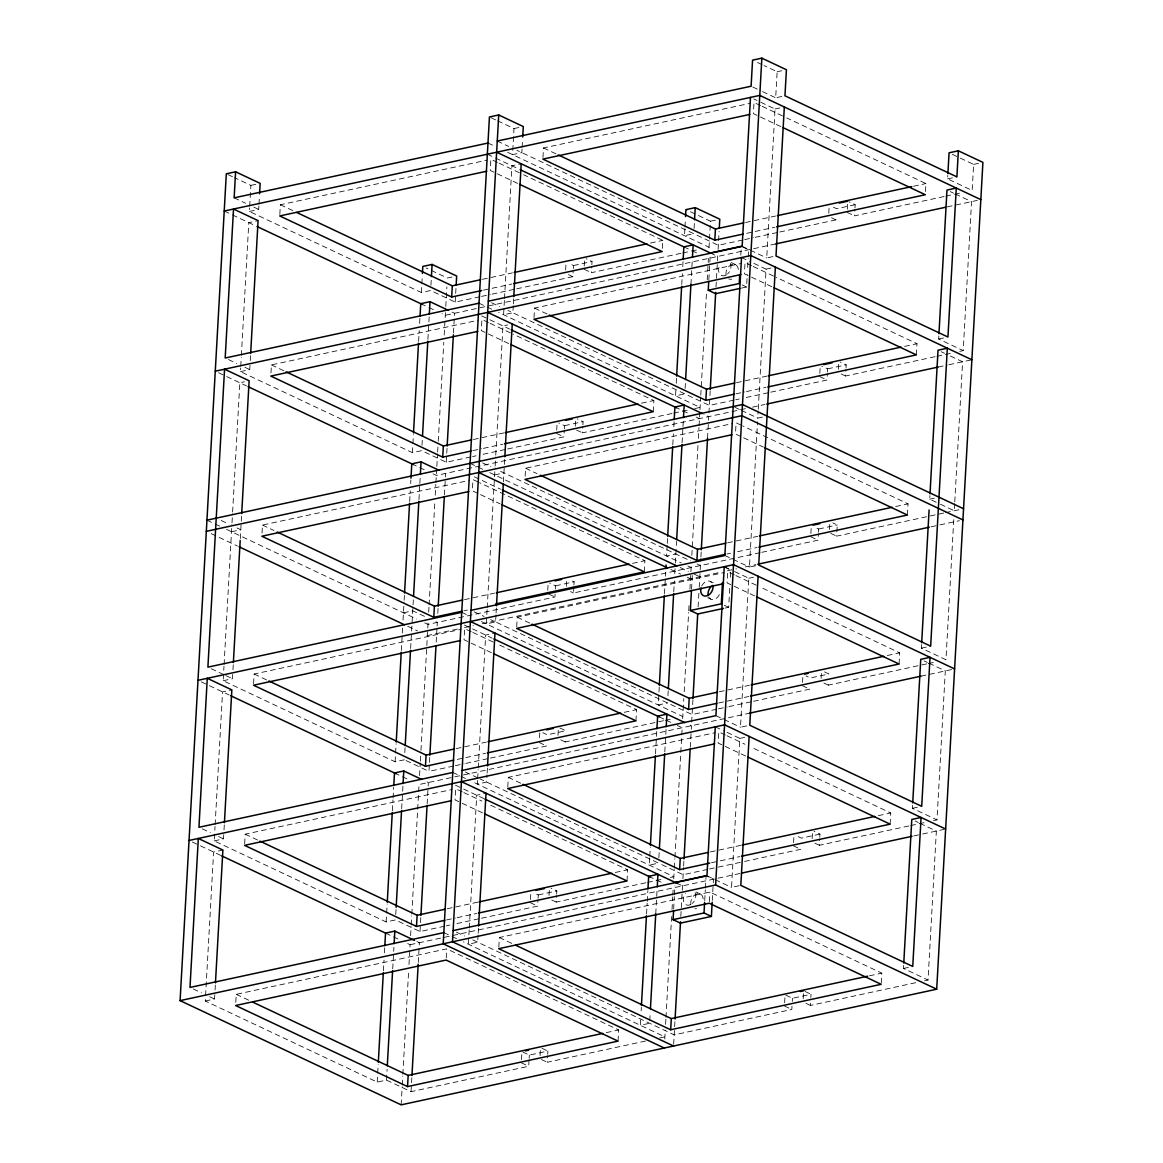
<?xml version="1.0" encoding="UTF-8"?>
<svg xmlns="http://www.w3.org/2000/svg" width="1163" height="1163" viewBox="0 0 1163 1163"><rect width="100%" height="100%" fill="white"/><g stroke="black" fill="none" stroke-linecap="round" stroke-linejoin="round"><path stroke-width="0.75" stroke-dasharray="5 3.75" d="M529.049 1059.886L528.7 1066.267L411.062 1091.664L386.494 1080.093L377.205 1082.099L205.269 1001.023L205.473 997.432M205.575 995.63L213.599 852.043L222.889 850.037M444.6 926.213L420.017 931.519L395.449 919.933L386.16 921.939L214.225 840.878L215.024 826.515M215.126 824.712L222.555 691.898L231.844 689.892M404.404 759.788L395.115 761.794L223.18 680.718L223.979 666.37M224.081 664.567L231.902 524.571M232.004 522.769L232.513 513.799M232.615 511.996L239.84 382.772L244.477 381.769M470.826 456.943L446.243 462.249L421.689 450.663L412.4 452.669L240.465 371.593L240.668 368.002M240.756 366.214L241.264 357.23M241.366 355.442L248.795 222.627L258.084 220.621M479.781 296.783L455.198 302.104L430.644 290.517L421.355 292.524L249.42 211.448L249.609 207.973M249.711 206.229L250.874 185.382L234.504 177.648M205.269 1001.023L214.559 999.017L214.966 991.835M215.053 990.047L215.359 984.654M214.225 840.878L223.514 838.872L223.907 831.69M224.008 829.888L224.314 824.509M223.18 680.718L232.469 678.712L232.862 671.531M232.963 669.743L233.269 664.364M240.29 538.716L241.599 515.383M240.465 371.593L249.754 369.587L250.147 362.405M250.249 360.617L250.554 355.238M249.42 211.448L258.695 209.442L258.898 205.967M259 204.223L259.48 195.544M235.784 1002.317L236.234 994.336L446.723 948.877L446.199 958.457M244.652 843.771L245.175 834.191L452.145 789.503M253.592 683.611L254.13 674.031L461.1 629.343M262.024 533.047L262.46 525.065L469.43 480.363M270.964 372.887L271.415 364.906L478.386 320.218M279.832 214.341L280.37 204.761L487.341 160.072M377.205 1082.099L377.612 1074.917M377.713 1073.115L378.208 1064.145M383.427 970.814L384.037 960.042M384.43 952.86L384.735 947.482M386.16 921.939L386.567 914.772M386.668 912.97L387.163 904M392.382 810.655L392.992 799.897M393.094 798.094L393.69 787.322M395.115 761.794L396.118 743.84M401.337 650.51L402.645 627.177M403.052 619.995L404.055 602.056M404.143 600.253L404.448 594.875M409.667 501.529L410.277 490.771M410.67 483.59L410.873 479.999M412.4 452.669L412.807 445.487M412.909 443.699L413.403 434.715M418.622 341.384L419.218 330.612M419.625 323.43L419.93 318.051M421.355 292.524L421.747 285.575M421.835 283.83L422.329 275.137M386.494 1080.093L387.105 1069.32M392.716 968.808L393.923 947.264M395.754 914.554L396.06 909.175M401.671 808.663L402.98 785.316M404.811 752.606L405.102 747.228M410.626 648.503L413.432 598.247M418.956 499.538L419.756 485.175M419.858 483.372L420.265 476.19M421.995 445.284L422.285 439.89M427.911 339.378L429.22 316.045M430.935 285.298L431.328 278.35M401.148 1104.85L402.151 1086.853M402.253 1085.05L402.761 1076.066M402.863 1074.263L408.591 971.687M408.998 964.49L410.103 944.705L406.832 943.149M410.612 935.706L411.106 926.707M411.208 924.905L411.717 915.906M411.818 914.103L418.549 793.544M418.651 791.741L419.058 784.545L749.408 713.21M419.552 775.547L420.265 762.957M420.366 761.154L420.861 752.156M420.962 750.368L428.086 622.975M428.696 612.189L428.987 606.781M429.089 604.978L434.831 502.416M435.238 495.22L435.834 484.419M435.936 482.616L436.736 468.224M436.837 466.421L437.55 453.832M437.651 452.029L438.146 443.03M438.247 441.242L443.786 342.271M444.179 335.075L445.691 308.18M445.792 306.407L446.883 286.898M411.062 1091.664L411.455 1084.498M411.557 1082.695L411.862 1077.316M418.287 962.441L419.392 942.699L416.107 941.158M420.017 931.519L420.41 924.338M420.512 922.55L420.817 917.156M427.141 804.084L428.042 787.933M428.144 786.13L428.347 782.539L425.062 780.998M453.541 766.068L428.973 771.374L429.365 764.193M429.467 762.405L429.772 757.011M436.198 642.136L436.997 627.787M437.099 625.985L437.303 622.394L434.017 620.853M437.797 613.424L438.102 608.031M444.426 494.958L445.327 478.807M445.429 477.004L445.618 473.414M446.243 462.249L446.65 455.067M446.752 453.265L447.057 447.886M453.468 333.011L454.573 313.269L451.302 311.728M455.198 302.104L455.591 295.14M455.692 293.41L455.983 288.191M469.198 929.848L468.398 944.196L477.688 942.19L478.08 935.023M469.3 928.045L476.728 795.23L486.018 793.224M477.557 780.46L477.353 784.051L486.643 782.045L487.035 774.863M477.659 778.672L478.153 769.688M478.255 767.9L485.683 635.071L494.973 633.065M487.108 609.543L486.308 623.906L495.598 621.9L495.99 614.718M487.21 607.755L495.031 467.744M495.133 465.956L495.642 456.972M495.743 455.184L502.968 325.945L507.606 324.942M504.393 300.417L503.594 314.78L512.883 312.774L513.276 305.593M504.495 298.629L511.924 165.8L521.198 163.794M497.619 120.836L514.002 128.555L512.549 154.621L521.824 152.629L522.027 149.14M478.182 933.22L478.487 927.841M487.137 773.075L487.442 767.682M496.092 612.93L496.397 607.537M503.419 481.889L504.727 458.556M513.377 303.79L513.683 298.411M522.114 147.41L522.609 138.717M498.825 947.089L499.349 937.523L709.852 892.065L881.801 973.14L881.176 984.305M507.78 786.944L508.304 777.364L715.274 732.675M516.721 626.799L517.259 617.219L724.229 572.53M525.138 476.219L525.589 468.238L732.559 423.55M534.006 317.673L534.544 308.093L741.514 263.405M542.961 157.514L543.499 147.948L750.469 103.245M521.504 1059.609L521.954 1051.628L529.325 1055.103L547.889 1051.09L547.715 1054.274M530.459 899.45L530.909 891.469M539.501 737.705L539.85 731.323M547.744 590.324L548.093 583.942M556.699 430.179L557.135 422.198M565.64 270.034L566.09 262.053M529.136 1058.286L529.325 1055.103M481.467 918.247L537.64 906.122L538.004 899.74M538.091 898.141L538.265 894.943L533.846 892.864M490.423 758.102L546.595 745.977L546.784 742.779M424.728 622.859L428.013 624.4L554.925 596.997L555.289 590.615M555.376 589.016L555.551 585.818L549.663 583.041M507.693 448.976L563.881 436.852L564.244 430.455M564.331 428.871L564.506 425.673L558.618 422.896M516.648 288.831L572.836 276.692L573.199 270.31M573.286 268.711L573.461 265.527L569.041 263.434M540.083 1055.597L540.519 1047.616M549.023 895.437L549.474 887.456M557.978 735.292L558.429 727.311M566.308 586.312L566.759 578.331M575.263 426.167L575.714 418.186M584.219 266.022L584.669 258.041M645.581 1041.03L547.264 1062.255L547.628 1055.873M645.756 882.775L556.219 902.11L556.583 895.728M556.67 894.129L556.844 890.931L550.957 888.154M663.491 720.726L565.174 741.965L565.349 738.767M760.122 552.687L573.504 592.985L573.853 586.603M573.955 585.004L574.129 581.805L569.71 579.726M671.996 413.505L582.459 432.84L582.808 426.443M582.91 424.858L583.085 421.66L577.182 418.884M680.951 253.345L591.415 272.68L591.763 266.298M591.851 264.699L592.04 261.515L586.137 258.738M618.047 1041.132L618.672 1029.953L448.366 949.648M627.002 880.973L627.627 869.808L488.431 804.171M635.957 720.827L636.583 709.663L497.386 644.026M644.273 571.847L644.898 560.682L479.519 482.689M653.228 411.702L653.853 400.523L513.028 334.13M662.372 248.359L662.808 240.378L523.626 174.755M640.639 1019.893L640.333 1025.272L649.623 1023.266L650.233 1012.508M641.147 1010.923L641.336 1007.332M646.555 913.987L647.166 903.229M647.268 901.427L647.864 890.654M649.695 857.945L649.288 865.127L658.578 863.12L480.086 778.963M649.797 856.157L650.291 847.173M655.51 753.842L656.819 730.509M659.247 687.028L658.243 704.982L667.533 702.975M664.466 593.697L665.672 572.152M667.169 545.229L666.573 556.001L675.863 553.995M667.271 543.441L667.577 538.047M672.796 444.717L673.392 433.944M673.799 426.763L674.104 421.384M675.834 390.463L675.529 395.856L684.818 393.85M676.226 383.281L676.532 377.902M681.751 284.572L682.347 273.799M682.754 266.618L683.059 261.239M684.876 228.748L684.484 235.696L693.773 233.69M684.963 227.018L685.458 218.324M655.743 913.784L657.153 888.648M658.883 857.742L659.174 852.348M664.8 751.836L666.108 728.503M667.94 695.794L668.231 690.4M673.755 591.691L674.351 580.919M674.758 573.737L675.252 564.767M675.354 562.965L676.561 541.435M682.085 442.71L682.885 428.347M682.986 426.559L683.393 419.378M685.109 388.457L685.414 383.078M690.938 284.353L692.334 259.233M694.064 228.486L694.442 221.522M664.785 1039.039L665.28 1030.04M665.599 1024.298L665.905 1018.904M665.992 1017.436L671.618 916.604M672.025 909.481L672.723 896.862M672.825 895.074L673.232 887.878M673.726 878.879L674.249 869.531M674.336 868.092L674.86 858.759M674.933 857.291L681.678 736.702M681.78 734.929L682.187 727.733L677.273 725.421M682.681 718.734L683.815 698.614M684.193 691.738L688.627 612.45M688.729 610.662L689.034 605.269M689.935 589.176L691.215 566.163M691.825 555.362L697.96 445.531M698.352 438.393L698.963 427.577M699.065 425.803L699.864 411.411M699.966 409.609L700.678 397.019M700.78 395.216L706.508 292.553M707.22 279.992L708.412 258.462M709.008 247.821L710.506 221.217L685.937 209.631M673.653 909.001L674.351 896.586M674.453 894.812L674.947 885.944M691.534 589.234L692.334 575.045M708.849 279.585L710.142 256.529M673.668 1044.229L674.991 1020.489M680.806 916.473L682.812 880.478M682.914 878.676L683.539 867.525M683.626 866.086L683.946 860.344M690.27 747.315L691.171 731.105M691.273 729.332L691.476 725.727L688.191 724.186M691.665 722.121L692.901 700.199M698.105 606.97L699.108 589.161M699.21 587.388L700.824 558.4M700.911 556.961L701.231 551.218M707.54 438.189L708.456 421.98M708.558 420.192L708.747 416.601L703.833 414.29M708.95 412.996L710.186 391.073M716.001 287.043L718.007 251.135M718.109 249.362L719.112 231.379M704.72 900.54L705.316 889.899M705.403 888.125L705.999 877.484M740.802 255.162L741.194 248.068M709.328 901.645L709.852 892.065M712.279 900.467L713.181 884.505M713.268 882.732L713.471 879.184L706.101 875.71M725.232 608.045L728.678 607.304L729.768 587.795M730.364 577.153L730.757 570.059L724.854 567.282M741.427 288.119L746.573 287.014L747.271 274.599M747.678 267.505L748.172 258.637M748.26 256.863L748.667 249.769L741.296 246.294M739.261 885.712L731.527 887.384L739.857 738.403L723.473 730.684M746.675 725.901L740.482 727.238L748.812 578.258L732.428 570.539M755.63 565.741L749.437 567.079L757.564 421.704M762.405 417.11L757.767 418.113L758.16 410.932M758.261 409.129L766.097 269.133L749.713 261.413M772.901 256.616L766.722 257.953L775.052 108.988L758.669 101.254M781.856 96.471L775.677 97.808L777.131 71.743L764.033 65.564M784.632 1002.782L785.083 994.801L792.439 998.276L811.018 994.263L810.844 997.461M793.588 842.637L794.024 834.656M802.543 682.477L802.979 674.496M810.873 533.512L811.309 525.531M819.828 373.352L820.089 368.569M828.768 213.207L829.219 205.226M472.774 939.878L674.191 1034.852L791.814 1009.455L792.177 1003.073M792.265 1001.474L792.439 998.276M744.596 861.434L800.769 849.295L800.958 846.112M753.551 701.289L809.724 689.15L809.913 685.952M761.867 552.309L818.054 540.17L818.418 533.788M818.505 532.189L818.679 529.005L815.728 527.609M770.822 392.164L827.009 380.025L827.373 373.643M827.46 372.044L827.634 368.845L821.747 366.069M779.777 232.004L835.964 219.88L836.139 216.681M803.197 998.77L803.648 990.789M812.152 838.625L812.603 830.644M821.107 678.48L821.558 670.499M829.437 529.499L829.888 521.518M838.392 369.354L838.843 361.373M847.347 209.195L847.798 201.214M915.732 982.691L810.393 1005.443L810.756 999.061M908.885 825.948L819.348 845.283L819.711 838.901M819.799 837.316L819.973 834.118L814.071 831.341M926.62 663.913L828.303 685.138L828.478 681.954M943.731 513.043L836.633 536.158L837.258 524.993L832.839 522.899M935.125 356.678L845.588 376.012L845.937 369.63M846.024 368.031L846.213 364.848L840.311 362.056M944.08 196.532L854.543 215.867L854.892 209.485M854.979 207.886L855.168 204.688L849.266 201.911M890.131 824.16L890.756 812.981L751.56 747.358M899.072 664.015L899.697 652.836L760.515 587.199M907.402 515.035L908.027 503.855L742.648 425.876M916.357 354.889L916.982 343.71L776.157 277.303M925.501 191.546L925.937 183.565L786.755 117.928M919.977 823.346L936.36 831.065L928.03 980.031L903.462 968.459L903.666 964.868M928.932 663.186L945.315 670.906L936.985 819.886L912.417 808.3L912.621 804.723M953.762 519.73L945.941 659.741L921.372 648.154L921.576 644.564M936.259 502.271L929.702 499.174L929.906 495.598M955.172 193.916L971.541 201.635L963.211 350.615L938.657 339.029L938.861 335.438M952.337 154.359L973.635 164.39L972.166 190.47L947.612 178.884L947.801 175.409M954.663 503.579L954.271 510.761L937.887 503.041M954.765 501.791L962.601 361.78L946.217 354.061M250.874 185.382L258.608 183.71M514.002 128.555L521.736 126.883M777.131 71.743L781.769 70.739M775.052 108.988L781.231 107.65M452.014 277.027L447.377 278.03L426.08 267.999M710.506 221.217L716.699 219.88M973.635 164.39L979.828 163.053M482.383 279.338L512.447 272.854M650.437 243.052L662.808 240.378M745.512 222.526L775.576 216.027M913.551 186.24L925.937 183.565M947.612 178.884L956.902 176.878M573.461 265.527L592.04 261.515M855.168 204.688L836.59 208.7L832.17 206.621M483.532 290.139L511.822 284.019M746.661 233.312L774.951 227.207M481.54 296.405L490.321 294.515M492.08 294.137L514.904 289.209M682.71 252.967L689.732 251.455M691.491 251.077L696.753 249.943M742.91 239.971L718.327 245.277L516.91 150.303M744.669 239.593L753.45 237.688M755.209 237.31L778.032 232.382M945.839 196.154L952.86 194.628M954.619 194.25L959.882 193.116M775.634 243.939L445.298 315.275L442.013 313.734M947.22 206.883L977.298 200.399M766.097 269.133L772.29 267.795M473.428 439.498L505.265 432.621M641.482 403.198L653.853 400.523M736.557 382.671L768.394 375.794M904.61 346.385L916.982 343.71M938.657 339.029L946.391 337.357M564.506 425.673L583.085 421.66M827.634 368.845L846.213 364.848M472.803 450.663L481.642 448.758M483.415 448.366L502.881 444.164M735.932 393.85L744.771 391.931M746.544 391.553L766.01 387.352M472.585 456.565L476.103 455.794M483.125 454.282L505.949 449.354M673.755 413.112L687.798 410.088M694.82 408.576L700.097 407.428L498.68 312.454M733.955 400.116L709.372 405.422L507.969 310.448M735.714 399.738L739.232 398.982M746.253 397.47L769.077 392.542M936.884 356.3L950.927 353.261M959.708 351.371L963.211 350.615M745.454 408.678L436.343 475.42L433.058 473.879M752.534 407.152L764.92 404.477M938.265 367.043L947.118 365.124M948.877 364.746L971.875 359.774M231.51 531.753L240.799 529.746L235.885 527.421M494.638 474.926L503.928 472.919M403.445 612.814L412.734 610.808L427.475 617.757M464.473 599.643L494.551 593.145M632.527 563.357L644.898 560.682M727.602 542.816L757.68 536.332M895.655 506.53L908.027 503.855M929.702 499.174L934.34 498.171M555.551 585.818L574.129 581.805M818.679 529.005L837.258 524.993M463.848 610.808L467.381 610.052M726.977 553.995L730.509 553.225M737.589 551.698L757.055 547.497M945.49 512.665L958.908 509.757M457.452 629.081L427.388 635.58L424.102 634.024M464.531 627.555L473.37 625.636M482.223 623.731L720.58 572.269M727.311 570.815L736.499 568.823M745.352 566.919L755.965 564.622M931.083 526.81L938.163 525.283M939.937 524.891L959.388 520.69M748.812 578.258L753.45 577.255M456.143 748.623L486.221 742.125M624.197 712.323L636.583 709.663M719.272 691.796L749.35 685.298M887.325 655.51L899.697 652.836M921.372 648.154L930.662 646.148M457.292 759.41L485.596 753.304M718.647 702.975L748.725 696.477M455.3 765.69L464.081 763.786M465.84 763.408L488.664 758.48M665.251 720.348L670.513 719.214M716.67 709.241L692.101 714.547L490.684 619.588M718.429 708.863L727.209 706.973M728.968 706.595L751.792 701.667M928.379 663.535L933.642 662.387M920.994 676.168L952.831 669.292M739.857 738.403L746.05 737.066M447.188 908.768L479.025 901.892M615.242 872.483L627.627 869.808M710.317 851.941L742.154 845.065M878.37 815.656L890.756 812.981M912.417 808.3L921.707 806.308M538.265 894.943L556.844 890.931M819.973 834.118L801.394 838.13L796.975 836.037M446.563 919.933L455.416 918.029M457.175 917.651L476.641 913.449M711.465 862.742L718.545 861.216M720.304 860.824L739.77 856.622M446.345 925.835L449.863 925.079M456.885 923.553L479.708 918.625M647.515 882.397L661.558 879.359M670.339 877.469L673.857 876.713L472.44 781.74M707.715 869.401L683.146 874.707L660.221 863.891M709.474 869.023L716.495 867.496M718.254 867.118L742.837 861.812M910.644 825.57L924.687 822.546M933.467 820.642L936.985 819.886M410.103 944.705L740.453 873.369M913.798 835.935L920.878 834.409M922.652 834.016L943.876 829.437M606.286 1032.628L618.672 1029.953M869.415 975.815L881.801 973.14M903.462 968.459L911.211 966.787M659.639 1037.992L664.902 1036.858L463.485 941.885M924.512 980.802L928.03 980.031M757.476 62.468L762.39 64.794M752.752 86.992L760.936 90.859M762.565 91.63L775.677 97.808M753.755 98.942L757.026 100.483M950.258 191.604L953.529 193.145M760.544 105.571L754.002 102.489L753.377 113.654L781.216 126.782M762.187 106.342L785.112 117.158M847.173 212.393L854.543 215.867M831.545 217.786L835.964 219.88M491.077 117.754L495.99 120.065M543.499 147.948L556.597 154.127M742.154 246.382L748.71 249.464M750.339 250.234L766.722 257.953M497.27 141.043L508.725 146.451M741.529 257.546L748.085 260.643M941.303 351.749L944.574 353.29M751.603 265.731L745.047 262.634L744.422 273.814L772.261 286.941M753.231 266.501L774.529 276.532M487.98 143.049L494.537 146.131M507.635 152.309L709.037 247.283M731.178 262.533L735.598 264.612M710.331 252.982L717.702 256.456M487.355 154.214L493.912 157.31M495.54 158.081L518.465 168.882M683.859 246.876L690.4 249.958M692.043 250.728L696.957 253.054M497.43 162.398L490.873 159.302L490.248 170.481L518.087 183.609M499.058 163.169L521.983 173.97M742.154 284.92L746.573 287.014M841.169 373.934L845.588 376.012M819.639 376.55L827.009 380.025M584.044 269.205L591.415 272.68M568.416 274.613L572.836 276.692M534.544 308.093L547.642 314.272M734.842 407.297L739.755 409.609M741.383 410.379L757.767 418.113M227.948 174.566L232.862 176.878M491.586 302.729L499.77 306.596M280.37 204.761L293.469 210.939M741.005 425.106L736.092 422.78L735.467 433.959L742.023 437.055M479.025 303.194L485.582 306.291M487.21 307.061L492.123 309.373M743.651 437.826L763.306 447.086M234.141 197.855L245.597 203.263M253.796 207.13L258.695 209.442M481.671 315.914L488.227 318.996M489.87 319.767L509.51 329.042M674.903 407.021L689.644 413.97M696.186 417.066L699.472 418.607M488.475 322.544L481.918 319.462L481.293 330.626L509.132 343.754M490.103 323.314L511.4 333.359M224.226 211.041L230.783 214.123M232.411 214.893L255.337 225.709M420.73 303.688L427.286 306.785M428.914 307.555L435.471 310.637M830.731 533.381L836.633 536.158M810.684 536.695L818.054 540.17M576.557 430.048L582.459 432.84M556.51 433.363L563.881 436.852M724.869 555.507L731.425 558.589M733.053 559.359L749.437 567.079M525.589 468.238L537.059 473.646M724.244 566.672L730.8 569.768M924.018 660.875L927.304 662.416M734.318 574.856L727.762 571.76L727.137 582.939L754.976 596.067M735.946 575.627L758.872 586.428M482.63 462.889L490.815 466.741M500.642 471.378L690.604 560.944M697.146 564.026L700.417 565.581M271.415 364.906L284.513 371.084M470.07 463.339L476.626 466.436M478.255 467.206L483.168 469.518M489.725 472.614L681.314 562.95M687.856 566.032L691.142 567.588M710.317 581.442L713.268 582.823M680.151 567.486L688.336 571.338M693.904 573.97L699.806 576.746M228.457 359.556L236.641 363.408M244.841 367.275L249.754 369.587M474.359 476.83L500.555 489.187M670.862 569.492L680.689 574.129M687.231 577.211L690.517 578.752M477.877 481.918L472.963 479.607L472.338 490.786L478.894 493.868M724.258 605.225L728.678 607.304M707.831 597.753L710.782 599.149M480.523 494.638L500.177 503.899M218.542 372.727L225.099 375.823M226.741 376.594L246.382 385.854M411.775 463.848L426.516 470.797M824.509 671.88L828.928 673.973L810.349 677.971L805.93 675.892M823.884 683.059L828.303 685.138M802.354 685.676L809.724 689.15M570.553 591.589L573.504 592.985M549.038 594.22L554.925 596.997M517.259 617.219L530.357 623.397M715.914 715.652L722.47 718.734M724.098 719.519L740.482 727.238M474.3 611.854L484.128 616.492M715.289 726.831L721.845 729.913M915.063 821.02L918.348 822.575M725.363 735.001L718.807 731.92L718.182 743.084L746.021 756.212M726.991 735.772L745.018 744.262M461.74 612.32L468.296 615.416M481.395 621.58L682.812 716.553M262.46 525.065L273.93 530.473M464.4 625.04L470.942 628.122M472.585 628.892L492.225 638.167M659.261 716.917L670.717 722.325M471.189 631.669L464.633 628.587L464.008 639.752L491.847 652.879M472.818 632.439L495.743 643.255M221.144 520.472L227.701 523.568M206.941 520.166L213.498 523.248M215.126 524.019L220.04 526.345M226.596 529.427L416.543 618.992M211.23 533.657L237.426 546.014M407.733 626.305L417.561 630.942M814.929 843.204L819.348 845.283M559.897 728.009L565.799 730.786L547.221 734.798L542.801 732.719M793.399 845.821L800.769 849.295M560.755 739.872L565.174 741.965M539.225 742.503L546.595 745.977M508.304 777.364L521.402 783.542M706.959 875.797L713.515 878.894M715.158 879.664L731.527 887.384M465.345 772.014L478.458 778.192M254.13 674.031L267.228 680.21M452.785 772.465L459.341 775.561M460.984 776.332L465.883 778.643M695.983 891.948L700.402 894.042M676.619 883.095L682.521 885.872M211.172 668.681L224.285 674.86M225.913 675.63L232.469 678.712M406.047 760.558L428.973 771.374M455.445 785.185L461.987 788.281M463.63 789.052L484.913 799.083M648.663 876.306L661.762 882.47M462.234 791.814L455.678 788.732L455.053 799.911L482.892 813.024M463.877 792.599L481.889 801.089M201.272 681.852L207.814 684.949M209.456 685.719L229.111 694.98M394.49 772.973L407.588 779.152M805.13 991.487L811.018 994.263M805.974 1003.349L810.393 1005.443M784.458 1005.98L791.814 1009.455M551.8 900.031L556.219 902.11M530.284 902.648L537.64 906.122M499.349 937.523L512.461 943.702M456.405 932.159L464.589 936.026M245.175 834.191L258.288 840.369M443.83 932.624L450.386 935.706M452.029 936.477L456.943 938.803M202.231 828.826L210.416 832.693M218.6 836.546L223.514 838.872M192.317 842.012L198.858 845.094M200.501 845.864L221.784 855.91M385.535 933.119L398.633 939.297M542.002 1048.299L547.889 1051.09M541.376 1059.478L547.264 1062.255M521.329 1062.793L528.7 1066.267M236.234 994.336L249.333 1000.514M193.276 988.972L201.461 992.839M209.645 996.706L214.559 999.017M690.866 904.378A7.908 5.757 -64.8 0 1 697.364 893.707A7.908 5.757 -64.8 0 1 702.83 901.79M696.535 908.608A7.908 5.757 -64.8 0 1 694.951 908.696M695.154 892.791A7.908 5.757 -64.8 0 1 692.319 903.462M690.778 904.523A7.908 5.757 -64.8 0 1 684.018 902.561A7.908 5.757 -64.8 0 1 685.501 893.358M719.388 594.598A7.908 5.757 -64.8 0 1 708.66 596.91M701.711 585.992A7.908 5.757 -64.8 0 1 711.538 582.343M726.061 274.948A7.908 5.757 -64.8 0 1 732.559 264.277A7.908 5.757 -64.8 0 1 738.011 272.36M731.731 279.178A7.908 5.757 -64.8 0 1 728.692 278.844M730.349 263.376A7.908 5.757 -64.8 0 1 727.515 274.032M725.974 275.108A7.908 5.757 -64.8 0 1 719.606 273.857A7.908 5.757 -64.8 0 1 719.621 265.687"/><path stroke-width="1.5" d="M947.903 173.665L949.066 152.804L958.356 150.812L982.909 162.384L936.695 989.204L401.148 1104.85L180.091 1000.616L226.305 173.796L235.595 171.79L260.163 183.376L259.582 193.799M235.595 171.79L234.141 197.855L487.98 143.049M215.46 982.866L222.889 850.037L198.321 838.465L189.991 987.431L443.83 932.624M224.415 822.706L231.844 689.892L207.276 678.305L198.946 827.286L452.785 772.465M233.37 662.561L240.189 540.504M241.7 513.581L249.129 380.766L224.561 369.18L207.901 667.14L461.74 612.32M250.656 353.436L258.084 220.621L233.516 209.035L225.186 358.015L479.025 303.194M378.309 1062.357L383.325 972.602M384.837 945.679L385.535 933.119L221.784 855.91M387.264 902.197L392.28 812.457M393.792 785.534L394.49 772.973L403.779 770.967L421.791 779.457M396.22 742.052L401.235 652.312M404.55 593.072L409.565 503.332M410.975 478.197L411.775 463.848L421.064 461.842L439.076 470.332M413.505 432.927L418.52 343.187M420.032 316.263L420.73 303.688L430.019 301.682L448.031 310.187M422.416 273.407L422.809 266.443L432.098 264.437L456.666 276.024L456.172 284.717M387.294 1065.73L392.614 970.596M394.126 943.673L394.824 931.112L385.535 933.119M396.147 907.373L401.569 810.451M403.081 783.528L403.779 770.967M405.204 745.425L410.524 650.306M413.534 596.459L418.854 501.326M420.366 474.402L421.064 461.842M422.489 436.299L427.81 341.181M429.307 314.257L430.019 301.682M431.415 276.605L432.098 264.437M407.544 1086.576L235.609 1005.515L446.098 960.057L618.047 1041.132L407.544 1086.576L408.169 1075.412L252.604 1002.055M444.804 920.326L416.499 926.431L417.124 915.266L259.916 841.14M453.759 760.166L425.454 766.286L426.08 755.107L268.871 680.98M462.074 611.2L433.784 617.306L434.41 606.141L277.201 532.014M471.03 451.04L442.725 457.161L443.35 445.981L286.156 371.855M481.758 290.517L451.68 297.016L452.305 285.836L296.739 212.48M411.964 1075.513L418.186 964.229M420.919 915.368L427.039 805.886M429.874 755.223L435.994 645.727M438.204 606.243L444.324 496.746M447.159 446.098L453.381 334.813M664.277 1048.037L443.205 943.789L489.434 116.969L498.723 114.963L452.494 941.783L673.566 1046.031M478.589 926.039L486.018 793.224M487.544 765.894L494.973 633.065M496.499 605.749L503.317 483.692M504.829 456.768L512.258 323.939M513.784 296.623L521.198 163.794M522.71 136.972L523.292 126.549L498.723 114.963M641.438 1005.53L646.454 915.79M647.965 888.866L648.663 876.306L657.953 874.3L657.255 886.86M650.393 845.385L655.409 755.63M656.921 728.707L657.618 716.146L666.908 714.14L666.21 726.715M659.348 685.24L664.364 595.485M665.876 568.562L666.079 564.971M667.678 536.259L672.694 446.505M674.206 419.581L674.903 407.021L684.193 405.015L683.481 417.59M676.633 376.1L681.649 286.36M683.161 259.436L683.859 246.876L520.108 169.667M685.545 216.58L685.937 209.631L695.227 207.625L719.795 219.211L719.286 228.079M650.422 1008.917L655.743 913.784M659.377 848.757L664.698 753.639M668.332 688.612L673.653 593.479M676.662 539.632L681.983 444.513M685.618 379.487L690.938 284.353M692.436 257.43L693.148 244.87L683.859 246.876M694.544 219.792L695.227 207.625M712.178 902.241L711.393 916.429L680.428 923.117L673.072 919.642L673.566 910.774M723.517 608.423L697.713 613.991L690.342 610.517L691.433 591.008M739.697 288.497L715.623 293.701L708.252 290.227L708.747 281.359M670.673 1029.764L498.723 948.688L709.226 903.229L881.176 984.305L670.673 1029.764L671.298 1018.584L515.732 945.243M709.692 863.12L679.628 869.619L680.253 858.439L523.045 784.313M716.873 703.353L688.583 709.459L689.208 698.294L532 624.168M725.203 554.373L696.899 560.493L697.524 549.314L540.33 475.187M734.158 394.228L705.854 400.334L706.479 389.169L549.285 315.042M743.113 234.083L714.809 240.189L715.434 229.009L558.24 154.897M675.078 1019.035L680.515 921.779M684.018 858.89L690.168 749.059M692.974 698.73L697.713 614.035M701.304 549.765L707.555 438.146M710.259 389.605L715.696 292.349M711.393 916.429L704.022 912.955L704.618 902.314M722.499 582.547L721.307 603.83L690.342 610.517M739.712 274.672L739.217 283.539L708.252 290.227M715.289 726.831L706.959 875.797L453.119 930.618M724.244 566.672L715.914 715.652L462.074 770.458M741.529 257.546L724.869 555.507L471.03 610.313M750.484 97.401L742.154 246.382L488.315 301.188M936.695 989.204L715.623 884.97L761.852 58.15L752.563 60.156L751.109 86.222L497.27 141.043M749.146 736.397L740.816 885.377L912.751 966.453L921.081 817.473L911.792 819.479L903.767 963.066M758.102 576.252L749.772 725.232L921.707 806.308L930.037 657.328L920.747 659.334L912.722 802.921M775.372 267.127L758.727 565.073L930.662 646.148L947.322 348.202L938.032 350.208L930.007 493.795M784.327 106.981L775.997 255.947L947.947 337.023L956.277 188.043L946.987 190.049L938.963 333.65M921.678 642.776L929.106 509.946M958.356 150.812L956.902 176.878L784.952 95.802L786.421 69.736L761.852 58.15M224.226 211.041L759.773 95.395L980.831 199.629M486.716 171.237L279.745 215.94L451.68 297.016M749.844 114.425L542.874 159.113L714.809 240.189M452.305 285.836L480.61 279.731M514.22 272.462L646.89 243.823M715.434 229.009L743.739 222.903M777.349 215.649L911.792 186.618M839.352 203.045L847.798 201.214M513.595 283.641L662.183 251.557L519.73 184.379M776.724 226.814L925.312 194.73L782.844 127.552M710.331 252.982L741.296 246.294M775.634 243.939L945.461 207.276M215.271 371.186L750.818 255.54L971.875 359.774M477.76 331.397L270.79 376.085L442.725 457.161M740.889 274.57L533.919 319.273L705.854 400.334M443.35 445.981L471.655 439.876M505.265 432.621L637.935 403.968M706.479 389.169L734.783 383.049M768.394 375.794L901.063 347.141M565.581 420.381L572.341 418.913M823.637 364.644L832.083 362.827M504.64 443.786L653.228 411.702L510.775 344.524M767.769 386.974L916.357 354.889L773.904 287.712M206.941 520.166L742.488 404.52L963.545 508.754M766.679 404.084L938.265 367.043M206.316 531.331L741.863 415.7L962.92 519.934M468.805 491.542L261.835 536.23L433.784 617.306M731.934 434.729L524.964 479.418L696.899 560.493M434.41 606.141L462.7 600.021M496.31 592.767L628.979 564.113M697.524 549.314L725.828 543.208M759.439 535.939L892.108 507.301M554.94 580.889L561.7 579.436M812.995 525.167L819.755 523.699M495.685 603.946L644.273 571.847L501.82 504.684M758.814 547.119L907.402 515.035L764.949 447.857M197.986 680.311L733.533 564.666L954.59 668.914M757.738 564.244L929.31 527.188M460.475 640.522L253.505 685.211L425.454 766.286M723.604 583.695L516.634 628.398L688.583 709.459M426.08 755.107L454.37 749.001M487.98 741.747L620.649 713.093M689.208 698.294L717.498 692.174M751.109 684.92L883.778 656.281M546.61 729.87L553.37 728.401M804.68 674.133L808.052 673.406M487.355 752.912L635.957 720.827L493.49 653.65M750.484 696.099L899.072 664.015L756.619 596.837M749.408 713.21L920.994 676.168M189.031 840.456L724.578 724.825L945.65 829.059M451.52 800.667L244.55 845.356L416.499 926.431M714.649 743.855L507.679 788.543L679.628 869.619M417.124 915.266L445.429 909.146M479.025 901.892L611.694 873.239M680.253 858.439L708.543 852.334M742.154 845.065L874.823 816.426M535.969 890.378L544.415 888.561M478.415 913.071L627.002 880.973L484.535 813.809M741.529 856.244L890.131 824.16L747.664 756.982M675.151 882.397L706.101 875.71M742.212 872.977L912.039 836.313M180.091 1000.616L715.623 884.97M673.072 919.642L704.022 912.955M408.169 1075.412L602.754 1033.398M671.298 1018.584L867.642 976.193M525.327 1050.887L528.7 1050.16M800.275 991.516L803.648 990.789M496.645 152.208L711.16 253.36M487.69 312.367L702.205 413.505M511.153 329.812L676.546 407.791M256.979 226.48L422.373 304.459M478.734 472.512L676.881 565.945M502.198 489.957L667.591 567.951M248.024 386.625L413.417 464.619M470.404 621.493L684.92 722.645M493.868 638.938L659.261 716.917M239.069 546.784L404.462 624.764M461.449 781.638L677.607 883.56M484.913 799.083L650.306 877.076M230.739 695.75L396.132 773.744M394.824 931.112L414.479 940.373M708.151 595.252A7.908 5.757 -64.8 0 1 711.494 586.254M712.948 585.338A7.908 5.757 -64.8 0 1 706.45 596.008A7.908 5.757 -64.8 0 1 700.998 587.926"/></g></svg>
